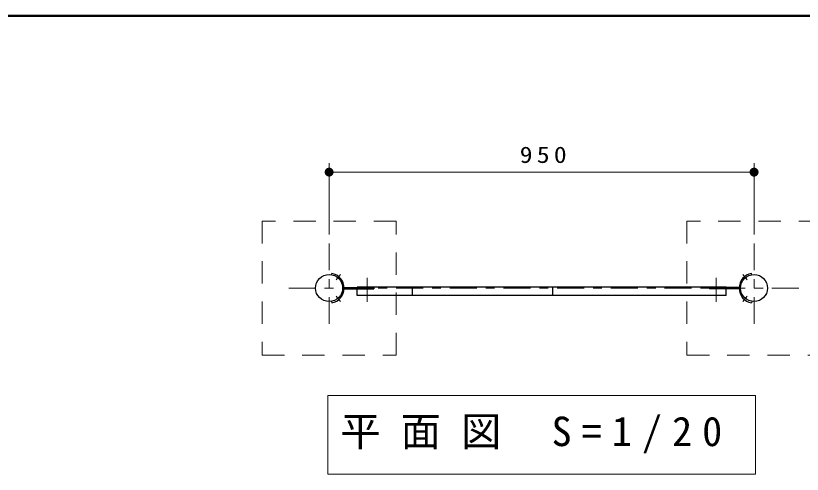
# Model space of a CAD drawing. Units: millimetres on the paper, scale 1:20. Extents: x -385 to 0, y 0 to 267.
# Drawn here: x -306.1 to -218.1, y 215.7 to 267 of the extents above; entities that cross this region are included whole.
import ezdxf

# ---------------------------------------------------------------- set-up
doc = ezdxf.new("R2010")
doc.units = ezdxf.units.MM
doc.linetypes.add('USER1', pattern=[4.5, 2.5, -2])
doc.linetypes.add('USER2', pattern=[6, 3, -1, 1, -1])
doc.layers.add('LY_1', color=7, linetype='Continuous', lineweight=13)
doc.styles.add('ＭＳ ゴシック', font='')
doc.styles.get('ＭＳ ゴシック').set_extended_font_data('MS Gothic')

# ---------------------------------------------------------------- blocks, each defined once
blk = doc.blocks.new('filled_dot')
at = {"color": 0, "linetype": 'Continuous', "lineweight": -2, "const_width": 1.25}
blk.add_lwpolyline([(-0.625, 0, 1), (0.625, 0, 1)], format="xyb", close=True, dxfattribs=at)

msp = doc.modelspace()

# ---------------------------------------------------------------- linework, layer by layer
at = {"layer": 'LY_1', "lineweight": 50}
msp.add_line((0, 267), (-385, 267), dxfattribs=at)
at = {"layer": 'LY_1'}
for p, q in [((-271.02, 242.522), (-271.02, 250.497)), ((-223.52, 242.522), (-223.52, 250.497)), ((-271.02, 249.497), (-223.52, 249.497)), ((-271.17, 224.488), (-271.17, 215.688)), ((-223.37, 224.488), (-271.17, 224.488)), ((-223.37, 215.688), (-223.37, 224.488)), ((-271.17, 215.688), (-223.37, 215.688))]:
    msp.add_line(p, q, dxfattribs=at)
at = {"layer": 'LY_1', "linetype": 'USER1'}
for p, q in [((-263.52, 244.022), (-278.52, 244.022)), ((-278.52, 244.022), (-278.52, 229.022)), ((-263.52, 229.022), (-263.52, 244.022)), ((-216.02, 244.022), (-231.02, 244.022)), ((-231.02, 244.022), (-231.02, 229.022)), ((-278.52, 229.022), (-263.52, 229.022)), ((-231.02, 229.022), (-216.02, 229.022))]:
    msp.add_line(p, q, dxfattribs=at)
at = {"layer": 'LY_1', "linetype": 'USER2'}
for p, q in [((-271.02, 241.522), (-271.02, 231.522)), ((-223.52, 241.522), (-223.52, 231.522)), ((-270.25, 237.44), (-269.758, 238.026)), ((-266.77, 237.652), (-266.77, 234.992)), ((-227.77, 237.652), (-227.77, 234.992)), ((-224.291, 237.44), (-224.782, 238.026)), ((-218.52, 236.522), (-276.02, 236.522)), ((-270.25, 235.603), (-269.758, 235.018)), ((-224.291, 235.603), (-224.782, 235.018))]:
    msp.add_line(p, q, dxfattribs=at)
at = {"layer": 'LY_1', "lineweight": 25}
for p, q in [((-270.758, 238.011), (-270.73, 238.169)), ((-223.783, 238.011), (-223.811, 238.169)), ((-269.348, 236.602), (-266.02, 236.602)), ((-226.645, 236.642), (-267.895, 236.642)), ((-267.895, 235.692), (-267.895, 236.642)), ((-266.02, 236.602), (-266.02, 236.442)), ((-261.716, 235.692), (-261.716, 236.642)), ((-246.02, 235.692), (-246.02, 236.642)), ((-225.193, 236.602), (-228.52, 236.602)), ((-228.52, 236.602), (-228.52, 236.442)), ((-226.645, 235.692), (-226.645, 236.642)), ((-269.355, 236.442), (-266.02, 236.442)), ((-226.645, 235.692), (-267.895, 235.692)), ((-225.185, 236.442), (-228.52, 236.442)), ((-270.758, 235.032), (-270.73, 234.875)), ((-223.783, 235.032), (-223.811, 234.875))]:
    msp.add_line(p, q, dxfattribs=at)
for centre in [(-271.02, 236.522), (-223.52, 236.522)]:
    msp.add_circle(centre, 1.512, dxfattribs=at)
for centre, start, end in [((-271.02, 236.522), 280, 80), ((-223.52, 236.522), 100, 260)]:
    msp.add_arc(centre, 1.673, start, end, dxfattribs=at)

# ---------------------------------------------------------------- block references
at = {"layer": 'LY_1', "xscale": 0.4, "yscale": 0.4}
msp.add_blockref('filled_dot', (-271.02, 249.497), dxfattribs=at)
at = {"layer": 'LY_1', "xscale": 0.4, "yscale": 0.4, "rotation": 180}
msp.add_blockref('filled_dot', (-223.52, 249.497), dxfattribs=at)

# ---------------------------------------------------------------- texts
at = {"layer": 'LY_1', "style": 'ＭＳ ゴシック'}
for s, insert, char_height, attachment_point in [('\\T1.33;\\W1.15;950', (-246.855, 250.497), 1.833, 8), ('\\T1.5;平面図\\~S=1/20', (-269.77, 220.088), 3.299, 4)]:
    msp.add_mtext(s, dxfattribs=dict(at, insert=insert, char_height=char_height, attachment_point=attachment_point))

doc.saveas('drawing.dxf')
